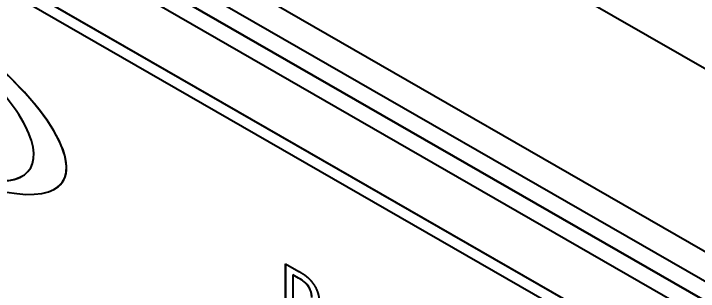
# Model space of a CAD drawing. Header units: millimetres. Extents: x 0 to 3364, y 0 to 2376.
# Drawn here: x 2988.65 to 3011.54, y 1912.48 to 1921.77 of the extents above; entities that cross this region are included whole.
import ezdxf

# ---------------------------------------------------------------- set-up
doc = ezdxf.new("R2010")
doc.units = ezdxf.units.MM
doc.header["$LTSCALE"] = 4
doc.layers.add('가시적인 것(ISO)', color=3, linetype='Continuous', lineweight=40, true_color=0x00ff00)
doc.layers.add('가시적인 좁은 것(ISO)', color=3, linetype='Continuous', lineweight=35, true_color=0x00ff00)

msp = doc.modelspace()

# ---------------------------------------------------------------- linework, layer by layer
at = {"layer": '가시적인 것(ISO)'}
for p, q in [((2883.0445, 1994.056), (3072.337, 1885.0497)), ((3072.337, 1878.9181), (2883.0445, 1987.9244)), ((3026.6579, 1903.5825), (2967.7559, 1937.5019)), ((2968.8872, 1937.5019), (3026.6579, 1904.2341)), ((2968.9226, 1936.8301), (3025.4911, 1904.2544)), ((2968.3923, 1936.5247), (3024.9608, 1903.949)), ((3021.4217, 1903.9391), (2971.9243, 1932.4428)), ((2971.9278, 1932.4448), (3021.4253, 1903.9411)), ((2972.2482, 1931.8475), (3021.0979, 1903.7168)), ((2990.0183, 1915.8989), (2990.0148, 1915.8969)), ((2997.7395, 1913.402), (2998.1836, 1913.1463)), ((2997.7395, 1911.3582), (2997.7395, 1913.402)), ((2997.743, 1911.3602), (2997.743, 1913.4)), ((2997.978, 1913.0336), (2997.9744, 1913.0315)), ((2997.9744, 1913.0315), (2997.9744, 1912.2166)), ((2998.1693, 1912.9194), (2997.9744, 1913.0315)), ((2998.1728, 1912.9214), (2997.978, 1913.0336))]:
    msp.add_line(p, q, dxfattribs=at)
for centre, major_axis, ratio, start_param, end_param in [((2984.7479, 1919.8848), (-5.5334, 3.7466), 0.327963, 2.9832358, 6.0561202), ((2984.7444, 1919.8828), (-5.5334, 3.7466), 0.327963, 2.1647659, 6.0561202), ((2984.0705, 1920.0656), (5.1164, -3.5026), 0.3375041, 5.4859141, 9.0888644), ((2984.074, 1920.0677), (5.1164, -3.5026), 0.3375041, 5.4859141, 6.1214902)]:
    msp.add_ellipse(centre, major_axis=major_axis, ratio=ratio, start_param=start_param, end_param=end_param, dxfattribs=at)
for points in [[(2998.1836, 1913.1463), (2998.3412, 1913.0556), (2998.5618, 1912.8689), (2998.6463, 1912.7523)], [(2998.4844, 1912.66), (2998.4286, 1912.7353), (2998.2796, 1912.8558), (2998.1693, 1912.9194)], [(2998.6119, 1912.2752), (2998.6119, 1912.3812), (2998.5489, 1912.5732), (2998.4844, 1912.66)], [(2998.6463, 1912.7523), (2998.7451, 1912.6175), (2998.8569, 1912.313), (2998.8569, 1912.1424)]]:
    msp.add_open_spline(points, degree=2, dxfattribs=at)
for points, knots in [([(2998.488, 1912.6621), (2998.4484, 1912.7153), (2998.4041, 1912.7599), (2998.3253, 1912.8237), (2998.2697, 1912.8656), (2998.1728, 1912.9214)], [-0.20073249, -0.20073249, -0.20073249, -0.20073249, -0.08226158, -0.08226158, 0, 0, 0, 0]), ([(2998.6155, 1912.2772), (2998.6155, 1912.3187), (2998.6118, 1912.3626), (2998.5922, 1912.4605), (2998.5768, 1912.5019), (2998.5442, 1912.5774), (2998.5183, 1912.6212), (2998.488, 1912.6621)], [-0.066393617, -0.066393617, -0.066393617, -0.066393617, -0.049983575, -0.049983575, -0.030972939, -0.030972939, 0, 0, 0, 0])]:
    msp.add_open_spline(points, degree=3, knots=knots, dxfattribs=at)
at = {"layer": '가시적인 좁은 것(ISO)'}
for p, q in [((2998.1728, 1912.9214), (2998.1693, 1912.9194)), ((2998.488, 1912.6621), (2998.4844, 1912.66))]:
    msp.add_line(p, q, dxfattribs=at)

doc.saveas('drawing.dxf')
